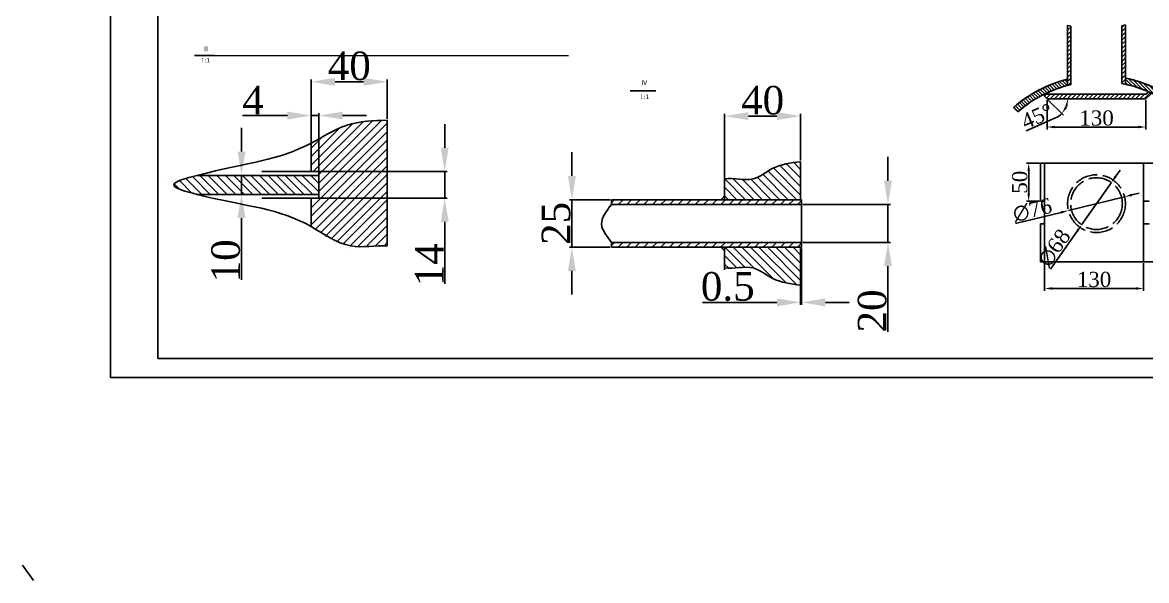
# Model space of a CAD drawing. Header units: millimetres. Extents: x -10592 to -5262, y 1369 to 4657.
# Drawn here: x -10592 to -10001, y 1369 to 1663 of the extents above; entities that cross this region are included whole.
import ezdxf

# ---------------------------------------------------------------- set-up
doc = ezdxf.new("R2010")
doc.units = ezdxf.units.MM
doc.linetypes.add('ACAD_ISO02W100', pattern=[15, 12, -3])
for name, color, linetype, lineweight in [('标注', 7, 'Continuous', 18), ('粗实线', 4, 'Continuous', 30), ('细实线', 7, 'Continuous', 15)]:
    doc.layers.add(name, color=color, linetype=linetype, lineweight=lineweight)
doc.styles.add('Annotative', font='times.ttf')
doc.dimstyles.new('副本 (2) (3) ISO-25', dxfattribs={"dimtxt": 8, "dimasz": 4, "dimexe": 1.25, "dimexo": 0.625, "dimtad": 1, "dimlfac": 2.5, "dimtxsty": 'Annotative', "dimcen": 2.5, "dimclrd": 256, "dimadec": 0, "dimazin": 0, "dimtfac": 1, "dimtmove": 0, "dimatfit": 3, "dimfxl": 0, "dimarcsym": 0})
doc.dimstyles.new('副本 (3) ISO-25', dxfattribs={"dimtxt": 15, "dimasz": 12.5, "dimexe": 1.25, "dimexo": 0.625, "dimtad": 1, "dimtxsty": 'Annotative', "dimcen": 2.5, "dimclrd": 256, "dimadec": 0, "dimazin": 0, "dimtfac": 1, "dimtmove": 0, "dimatfit": 3, "dimfxl": 0, "dimarcsym": 0})

# ---------------------------------------------------------------- blocks, each defined once
blk = doc.blocks.new('*D17')
at = {"layer": 'Defpoints', "color": 0, "lineweight": 15, "transparency": 16777216}
for p in [(-10400.47808078499, 1631.525655751811), (-10400.47808078499, 1611.307541034302), (-10440.47808078499, 1599.257251701885)]:
    blk.add_point(p, dxfattribs=at)
at = {"layer": '标注', "color": 0, "lineweight": -2, "transparency": 16777216}
for p, q in [((-10440.47808078499, 1599.882251701885), (-10440.47808078499, 1632.775655751811)), ((-10400.47808078499, 1611.932541034302), (-10400.47808078499, 1632.775655751811))]:
    blk.add_line(p, q, dxfattribs=at)
at = {"layer": '标注', "lineweight": -2, "transparency": 16777216}
blk.add_line((-10427.97808078499, 1631.525655751811), (-10412.97808078499, 1631.525655751811), dxfattribs=at)
at = {"layer": '标注', "lineweight": 15, "transparency": 16777216}
for points in [[(-10427.97808078499, 1633.608989085144), (-10427.97808078499, 1629.442322418477), (-10440.47808078499, 1631.525655751811)], [(-10412.97808078499, 1633.608989085144), (-10412.97808078499, 1629.442322418477), (-10400.47808078499, 1631.525655751811)]]:
    blk.add_solid(points, dxfattribs=at)
at = {"layer": '标注', "color": 0, "lineweight": 18, "transparency": 16777216, "insert": (-10420.47808078499, 1639.780432247845), "char_height": 15, "attachment_point": 5, "style": 'Annotative'}
blk.add_mtext('40', dxfattribs=at)
blk = doc.blocks.new('*D18')
at = {"layer": 'Defpoints', "color": 0, "lineweight": 15, "transparency": 16777216}
for p in [(-10466.47808078499, 1584.257251701885), (-10466.47808078499, 1570.257251701885), (-10370.28801052849, 1570.257251701885)]:
    blk.add_point(p, dxfattribs=at)
at = {"layer": '标注', "lineweight": -2, "transparency": 16777216}
for p, q in [((-10370.28801052849, 1596.757251701885), (-10370.28801052849, 1609.257251701885)), ((-10370.28801052849, 1584.257251701885), (-10370.28801052849, 1570.257251701885)), ((-10370.28801052849, 1557.757251701885), (-10370.28801052849, 1525.222103900875))]:
    blk.add_line(p, q, dxfattribs=at)
at = {"layer": '标注', "color": 0, "lineweight": -2, "transparency": 16777216}
for p, q in [((-10465.85308078499, 1584.257251701885), (-10369.03801052849, 1584.257251701885)), ((-10465.85308078499, 1570.257251701885), (-10369.03801052849, 1570.257251701885))]:
    blk.add_line(p, q, dxfattribs=at)
at = {"layer": '标注', "lineweight": 15, "transparency": 16777216}
for points in [[(-10372.37134386182, 1596.757251701885), (-10368.20467719515, 1596.757251701885), (-10370.28801052849, 1584.257251701885)], [(-10372.37134386182, 1557.757251701885), (-10368.20467719515, 1557.757251701885), (-10370.28801052849, 1570.257251701885)]]:
    blk.add_solid(points, dxfattribs=at)
at = {"layer": '标注', "color": 0, "lineweight": 18, "transparency": 16777216, "insert": (-10378.41301052849, 1535.239677801379), "char_height": 15, "attachment_point": 5, "rotation": 90, "style": 'Annotative'}
blk.add_mtext('14', dxfattribs=at)
blk = doc.blocks.new('*D19')
at = {"layer": 'Defpoints', "color": 0, "lineweight": 15, "transparency": 16777216}
for p in [(-10468.5122548258, 1582.257251701885), (-10477.16434076432, 1572.257251701885), (-10468.5122548258, 1572.257251701885)]:
    blk.add_point(p, dxfattribs=at)
at = {"layer": '标注', "lineweight": -2, "transparency": 16777216}
for p, q in [((-10477.16434076432, 1594.757251701885), (-10477.16434076432, 1607.257251701885)), ((-10477.16434076432, 1582.257251701885), (-10477.16434076432, 1572.257251701885)), ((-10477.16434076432, 1559.757251701885), (-10477.16434076432, 1527.243733316881))]:
    blk.add_line(p, q, dxfattribs=at)
at = {"layer": '标注', "color": 0, "lineweight": -2, "transparency": 16777216}
for p, q in [((-10469.1372548258, 1582.257251701885), (-10478.41434076432, 1582.257251701885)), ((-10469.1372548258, 1572.257251701885), (-10478.41434076432, 1572.257251701885))]:
    blk.add_line(p, q, dxfattribs=at)
at = {"layer": '标注', "lineweight": 15, "transparency": 16777216}
for points in [[(-10479.24767409765, 1594.757251701885), (-10475.08100743098, 1594.757251701885), (-10477.16434076432, 1582.257251701885)], [(-10479.24767409765, 1559.757251701885), (-10475.08100743098, 1559.757251701885), (-10477.16434076432, 1572.257251701885)]]:
    blk.add_solid(points, dxfattribs=at)
at = {"layer": '标注', "color": 0, "lineweight": 18, "transparency": 16777216, "insert": (-10485.41911726035, 1537.250492509382), "char_height": 15, "attachment_point": 5, "rotation": 90, "style": 'Annotative'}
blk.add_mtext('10', dxfattribs=at)
blk = doc.blocks.new('*D20')
at = {"layer": 'Defpoints', "color": 0, "lineweight": 15, "transparency": 16777216}
for p in [(-10440.47808078499, 1613.735740835793), (-10440.47808078499, 1584.257251701885), (-10436.47808078499, 1584.257251701885)]:
    blk.add_point(p, dxfattribs=at)
at = {"layer": '标注', "color": 0, "lineweight": -2, "transparency": 16777216}
for p, q in [((-10440.47808078499, 1584.882251701885), (-10440.47808078499, 1614.985740835793)), ((-10436.47808078499, 1584.882251701885), (-10436.47808078499, 1614.985740835793))]:
    blk.add_line(p, q, dxfattribs=at)
at = {"layer": '标注', "lineweight": -2, "transparency": 16777216}
for p, q in [((-10452.97808078499, 1613.735740835793), (-10476.68842685565, 1613.735740835793)), ((-10436.47808078499, 1613.735740835793), (-10440.47808078499, 1613.735740835793)), ((-10423.97808078499, 1613.735740835793), (-10411.47808078499, 1613.735740835793))]:
    blk.add_line(p, q, dxfattribs=at)
at = {"layer": '标注', "lineweight": 15, "transparency": 16777216}
for points in [[(-10452.97808078499, 1615.819074169126), (-10452.97808078499, 1611.65240750246), (-10440.47808078499, 1613.735740835793)], [(-10423.97808078499, 1615.819074169126), (-10423.97808078499, 1611.65240750246), (-10436.47808078499, 1613.735740835793)]]:
    blk.add_solid(points, dxfattribs=at)
at = {"layer": '标注', "color": 0, "lineweight": 18, "transparency": 16777216, "insert": (-10471.08325382032, 1621.860740835793), "char_height": 15, "attachment_point": 5, "style": 'Annotative'}
blk.add_mtext('4', dxfattribs=at)
blk = doc.blocks.new('*D21')
at = {"layer": 'Defpoints', "color": 0, "lineweight": 15, "transparency": 16777216}
for p in [(-10053.43553284626, 1622.513997027532), (-10001.43553284626, 1622.513997027531), (-10001.43553284626, 1607.710280144614)]:
    blk.add_point(p, dxfattribs=at)
at = {"layer": '标注', "color": 0, "lineweight": -2, "transparency": 16777216}
for p, q in [((-10053.43553284626, 1621.888997027532), (-10053.43553284626, 1606.460280144614)), ((-10001.43553284626, 1621.888997027531), (-10001.43553284626, 1606.460280144614))]:
    blk.add_line(p, q, dxfattribs=at)
at = {"layer": '标注', "lineweight": -2, "transparency": 16777216}
blk.add_line((-10049.43553284626, 1607.710280144614), (-10005.43553284626, 1607.710280144614), dxfattribs=at)
at = {"layer": '标注', "lineweight": 15, "transparency": 16777216}
for points in [[(-10049.43553284626, 1608.376946811281), (-10049.43553284626, 1607.043613477947), (-10053.43553284626, 1607.710280144614)], [(-10005.43553284626, 1608.376946811281), (-10005.43553284626, 1607.043613477947), (-10001.43553284626, 1607.710280144614)]]:
    blk.add_solid(points, dxfattribs=at)
at = {"layer": '标注', "color": 0, "lineweight": 18, "transparency": 16777216, "insert": (-10027.43553284626, 1612.404494275832), "char_height": 8, "attachment_point": 5, "style": 'Annotative'}
blk.add_mtext('130', dxfattribs=at)
blk = doc.blocks.new('*D22')
at = {"layer": 'Defpoints', "color": 0, "lineweight": 15, "transparency": 16777216}
for p in [(-10054.75673474957, 1536.659290867659), (-10002.75673474957, 1536.659290867659), (-10002.75673474957, 1522.72752196132)]:
    blk.add_point(p, dxfattribs=at)
at = {"layer": '标注', "color": 0, "lineweight": -2, "transparency": 16777216}
for p, q in [((-10054.75673474957, 1536.034290867659), (-10054.75673474957, 1521.47752196132)), ((-10002.75673474957, 1536.034290867659), (-10002.75673474957, 1521.47752196132))]:
    blk.add_line(p, q, dxfattribs=at)
at = {"layer": '标注', "lineweight": -2, "transparency": 16777216}
blk.add_line((-10050.75673474957, 1522.72752196132), (-10006.75673474957, 1522.72752196132), dxfattribs=at)
at = {"layer": '标注', "lineweight": 15, "transparency": 16777216}
for points in [[(-10050.75673474957, 1523.394188627987), (-10050.75673474957, 1522.060855294653), (-10054.75673474957, 1522.72752196132)], [(-10006.75673474957, 1523.394188627987), (-10006.75673474957, 1522.060855294653), (-10002.75673474957, 1522.72752196132)]]:
    blk.add_solid(points, dxfattribs=at)
at = {"layer": '标注', "color": 0, "lineweight": 18, "transparency": 16777216, "insert": (-10028.75673474957, 1527.421736092538), "char_height": 8, "attachment_point": 5, "style": 'Annotative'}
blk.add_mtext('130', dxfattribs=at)
blk = doc.blocks.new('*D23')
at = {"layer": 'Defpoints', "color": 0, "lineweight": 15, "transparency": 16777216}
for p in [(-10002.75673474957, 1588.659290867659), (-10002.75673474957, 1536.659290867659), (-9983.722211049128, 1536.659290867659)]:
    blk.add_point(p, dxfattribs=at)
at = {"layer": '标注', "color": 0, "lineweight": -2, "transparency": 16777216}
for p, q in [((-10002.13173474957, 1588.659290867659), (-9982.472211049128, 1588.659290867659)), ((-10002.13173474957, 1536.659290867659), (-9982.472211049128, 1536.659290867659))]:
    blk.add_line(p, q, dxfattribs=at)
at = {"layer": '标注', "lineweight": -2, "transparency": 16777216}
blk.add_line((-9983.722211049128, 1584.659290867659), (-9983.722211049128, 1540.659290867659), dxfattribs=at)
at = {"layer": '标注', "lineweight": 15, "transparency": 16777216}
for points in [[(-9984.388877715794, 1584.659290867659), (-9983.055544382461, 1584.659290867659), (-9983.722211049128, 1588.659290867659)], [(-9984.388877715794, 1540.659290867659), (-9983.055544382461, 1540.659290867659), (-9983.722211049128, 1536.659290867659)]]:
    blk.add_solid(points, dxfattribs=at)
at = {"layer": '标注', "color": 0, "lineweight": 18, "transparency": 16777216, "insert": (-9988.416425180347, 1562.659290867658), "char_height": 8, "attachment_point": 5, "rotation": 90, "style": 'Annotative'}
blk.add_mtext('130', dxfattribs=at)
blk = doc.blocks.new('*D24')
at = {"layer": 'Defpoints', "color": 0, "lineweight": 15, "transparency": 16777216}
for p in [(-10056.90209483104, 1588.659290867659), (-10063.11512280527, 1568.659290867659), (-10056.90209483104, 1568.659290867659)]:
    blk.add_point(p, dxfattribs=at)
at = {"layer": '标注', "color": 0, "lineweight": -2, "transparency": 16777216}
for p, q in [((-10057.52709483104, 1588.659290867659), (-10064.36512280527, 1588.659290867659)), ((-10057.52709483104, 1568.659290867659), (-10064.36512280527, 1568.659290867659))]:
    blk.add_line(p, q, dxfattribs=at)
at = {"layer": '标注', "lineweight": -2, "transparency": 16777216}
blk.add_line((-10063.11512280527, 1584.659290867659), (-10063.11512280527, 1572.659290867659), dxfattribs=at)
at = {"layer": '标注', "lineweight": 15, "transparency": 16777216}
for points in [[(-10063.78178947194, 1584.659290867659), (-10062.44845613861, 1584.659290867659), (-10063.11512280527, 1588.659290867659)], [(-10063.78178947194, 1572.659290867659), (-10062.44845613861, 1572.659290867659), (-10063.11512280527, 1568.659290867659)]]:
    blk.add_solid(points, dxfattribs=at)
at = {"layer": '标注', "color": 0, "lineweight": 18, "transparency": 16777216, "insert": (-10067.80933693649, 1578.659290867658), "char_height": 8, "attachment_point": 5, "rotation": 90, "style": 'Annotative'}
blk.add_mtext('50', dxfattribs=at)
blk = doc.blocks.new('*D25')
at = {"layer": 'Defpoints', "color": 0, "lineweight": 15, "transparency": 16777216}
for p in [(-10055.58089292774, 1624.659357109006), (-10053.43553284626, 1622.513997027531), (-10053.43553284626, 1622.513997027531), (-10001.43553284626, 1622.513997027532), (-10042.88049049649, 1619.685781953836)]:
    blk.add_point(p, dxfattribs=at)
at = {"layer": '标注', "color": 0, "lineweight": -2, "transparency": 16777216}
blk.add_line((-10052.99359110802, 1622.072055289291), (-10044.82482209371, 1613.903286274979), dxfattribs=at)
at = {"layer": '标注', "lineweight": -2, "transparency": 16777216}
blk.add_line((-10049.00703178868, 1612.524197335273), (-10064.53967559533, 1605.638540801221), dxfattribs=at)
for start, end in [(293.9078194100788, 315.0000000000178), (336.092180589957, 338.9078194100616)]:
    blk.add_arc((-10053.43553284626, 1622.513997027531), 10.9273839279353, start, end, dxfattribs=at)
at = {"layer": '标注', "lineweight": 15, "transparency": 16777216}
for points in [[(-10043.89565994233, 1618.703582666504), (-10042.5848492834, 1618.459547434992), (-10042.50814891833, 1622.513997027532)], [(-10042.89601211759, 1617.708333900587), (-10043.99545419042, 1618.462658039316), (-10045.70870557019, 1614.787169751462)]]:
    blk.add_solid(points, dxfattribs=at)
at = {"layer": '标注', "color": 0, "lineweight": 18, "transparency": 16777216, "insert": (-10058.67576074402, 1613.372813314435), "char_height": 8, "attachment_point": 5, "rotation": 23.907819410072765, "style": 'Annotative'}
blk.add_mtext('45°', dxfattribs=at)
blk = doc.blocks.new('*D26')
at = {"layer": 'Defpoints', "color": 0, "lineweight": 15, "transparency": 16777216}
for p in [(-10019.65920978549, 1578.507196596888), (-10035.27014607374, 1556.233026170046)]:
    blk.add_point(p, dxfattribs=at)
at = {"layer": '标注', "lineweight": -2, "transparency": 16777216}
for p, q in [((-10017.36348386075, 1581.782809894953), (-10015.067757936, 1585.058423193019)), ((-10019.65920978549, 1578.507196596888), (-10035.27014607374, 1556.233026170046)), ((-10051.62233121478, 1532.901218778261), (-10037.56587199848, 1552.957412871981))]:
    blk.add_line(p, q, dxfattribs=at)
at = {"layer": '标注', "lineweight": 15, "transparency": 16777216}
for points in [[(-10017.90941941043, 1582.16543088241), (-10016.81754831107, 1581.400188907496), (-10019.65920978549, 1578.507196596888)], [(-10038.11180754816, 1553.340033859438), (-10037.01993644881, 1552.574791884524), (-10035.27014607374, 1556.233026170046)]]:
    blk.add_solid(points, dxfattribs=at)
at = {"layer": '标注', "color": 0, "lineweight": 18, "transparency": 16777216, "insert": (-10049.67109165029, 1544.045252698695), "char_height": 8, "attachment_point": 5, "rotation": 54.97516253646361, "style": 'Annotative'}
blk.add_mtext('∅68', dxfattribs=at)
blk = doc.blocks.new('*D27')
at = {"layer": 'Defpoints', "color": 0, "lineweight": 15, "transparency": 16777216}
for p in [(-10012.70814142202, 1571.014920061604), (-10042.2212144372, 1563.725302705333)]:
    blk.add_point(p, dxfattribs=at)
at = {"layer": '标注', "lineweight": -2, "transparency": 16777216}
for p, q in [((-10008.82484234108, 1571.974080240061), (-10004.94154326013, 1572.933240418517)), ((-10012.70814142202, 1571.014920061604), (-10042.2212144372, 1563.725302705333)), ((-10070.09987910361, 1556.839378026551), (-10046.10451351814, 1562.766142526876))]:
    blk.add_line(p, q, dxfattribs=at)
at = {"layer": '标注', "lineweight": 15, "transparency": 16777216}
for points in [[(-10008.98470237082, 1572.621296753552), (-10008.66498231133, 1571.326863726571), (-10012.70814142202, 1571.014920061604)], [(-10046.26437354789, 1563.413359040367), (-10045.9446534884, 1562.118926013386), (-10042.2212144372, 1563.725302705333)]]:
    blk.add_solid(points, dxfattribs=at)
at = {"layer": '标注', "color": 0, "lineweight": 18, "transparency": 16777216, "insert": (-10061.19436695672, 1563.98123173242), "char_height": 8, "attachment_point": 5, "rotation": 13.874148961767172, "style": 'Annotative'}
blk.add_mtext('∅76', dxfattribs=at)
blk = doc.blocks.new('*D28')
at = {"layer": 'Defpoints', "color": 0, "lineweight": 15, "transparency": 16777216}
for p in [(-10183.06538223236, 1613.453711520708), (-10183.06538223236, 1589.45808607452), (-10223.06538223236, 1580.413677184653)]:
    blk.add_point(p, dxfattribs=at)
at = {"layer": '标注', "color": 0, "lineweight": -2, "transparency": 16777216}
for p, q in [((-10223.06538223236, 1581.038677184653), (-10223.06538223236, 1614.703711520708)), ((-10183.06538223236, 1590.08308607452), (-10183.06538223236, 1614.703711520708))]:
    blk.add_line(p, q, dxfattribs=at)
at = {"layer": '标注', "lineweight": -2, "transparency": 16777216}
blk.add_line((-10210.56538223236, 1613.453711520708), (-10195.56538223236, 1613.453711520708), dxfattribs=at)
at = {"layer": '标注', "lineweight": 15, "transparency": 16777216}
for points in [[(-10210.56538223236, 1615.537044854041), (-10210.56538223236, 1611.370378187375), (-10223.06538223236, 1613.453711520708)], [(-10195.56538223236, 1615.537044854041), (-10195.56538223236, 1611.370378187375), (-10183.06538223236, 1613.453711520708)]]:
    blk.add_solid(points, dxfattribs=at)
at = {"layer": '标注', "color": 0, "lineweight": 18, "transparency": 16777216, "insert": (-10203.06538223236, 1621.708488016742), "char_height": 15, "attachment_point": 5, "style": 'Annotative'}
blk.add_mtext('40', dxfattribs=at)
blk = doc.blocks.new('*D29')
at = {"layer": 'Defpoints', "color": 0, "lineweight": 15, "transparency": 16777216}
for p in [(-10282.56538223236, 1569.45808607452), (-10303.39986285983, 1544.45808607452), (-10282.56538223236, 1544.45808607452)]:
    blk.add_point(p, dxfattribs=at)
at = {"layer": '标注', "lineweight": -2, "transparency": 16777216}
for p, q in [((-10303.39986285983, 1581.95808607452), (-10303.39986285983, 1594.45808607452)), ((-10303.39986285983, 1569.45808607452), (-10303.39986285983, 1544.45808607452)), ((-10303.39986285983, 1531.95808607452), (-10303.39986285983, 1519.45808607452))]:
    blk.add_line(p, q, dxfattribs=at)
at = {"layer": '标注', "color": 0, "lineweight": -2, "transparency": 16777216}
for p, q in [((-10283.19038223236, 1569.45808607452), (-10304.64986285983, 1569.45808607452)), ((-10283.19038223236, 1544.45808607452), (-10304.64986285983, 1544.45808607452))]:
    blk.add_line(p, q, dxfattribs=at)
at = {"layer": '标注', "lineweight": 15, "transparency": 16777216}
for points in [[(-10305.48319619316, 1581.95808607452), (-10301.3165295265, 1581.95808607452), (-10303.39986285983, 1569.45808607452)], [(-10305.48319619316, 1531.95808607452), (-10301.3165295265, 1531.95808607452), (-10303.39986285983, 1544.45808607452)]]:
    blk.add_solid(points, dxfattribs=at)
at = {"layer": '标注', "color": 0, "lineweight": 18, "transparency": 16777216, "insert": (-10311.65463935586, 1556.958086074518), "char_height": 15, "attachment_point": 5, "rotation": 90, "style": 'Annotative'}
blk.add_mtext('25', dxfattribs=at)
blk = doc.blocks.new('*D30')
at = {"layer": 'Defpoints', "color": 0, "lineweight": 15, "transparency": 16777216}
for p in [(-10182.56538223236, 1566.95808607452), (-10182.56538223236, 1546.95808607452), (-10137.14270936388, 1546.95808607452)]:
    blk.add_point(p, dxfattribs=at)
at = {"layer": '标注', "lineweight": -2, "transparency": 16777216}
for p, q in [((-10137.14270936388, 1579.45808607452), (-10137.14270936388, 1591.95808607452)), ((-10137.14270936388, 1566.95808607452), (-10137.14270936388, 1546.95808607452)), ((-10137.14270936388, 1534.45808607452), (-10137.14270936388, 1499.824884920951))]:
    blk.add_line(p, q, dxfattribs=at)
at = {"layer": '标注', "color": 0, "lineweight": -2, "transparency": 16777216}
for p, q in [((-10181.94038223236, 1566.95808607452), (-10135.89270936388, 1566.95808607452)), ((-10181.94038223236, 1546.95808607452), (-10135.89270936388, 1546.95808607452))]:
    blk.add_line(p, q, dxfattribs=at)
at = {"layer": '标注', "lineweight": 15, "transparency": 16777216}
for points in [[(-10139.22604269721, 1579.45808607452), (-10135.05937603054, 1579.45808607452), (-10137.14270936388, 1566.95808607452)], [(-10139.22604269721, 1534.45808607452), (-10135.05937603054, 1534.45808607452), (-10137.14270936388, 1546.95808607452)]]:
    blk.add_solid(points, dxfattribs=at)
at = {"layer": '标注', "color": 0, "lineweight": 18, "transparency": 16777216, "insert": (-10145.39748585991, 1510.891485497734), "char_height": 15, "attachment_point": 5, "rotation": 90, "style": 'Annotative'}
blk.add_mtext('20', dxfattribs=at)
blk = doc.blocks.new('*D31')
at = {"layer": 'Defpoints', "color": 0, "lineweight": 15, "transparency": 16777216}
for p in [(-10183.06538223236, 1544.45808607452), (-10182.56538223236, 1544.45808607452), (-10183.06538223236, 1515.391157357445)]:
    blk.add_point(p, dxfattribs=at)
at = {"layer": '标注', "color": 0, "lineweight": -2, "transparency": 16777216}
for p, q in [((-10183.06538223236, 1543.83308607452), (-10183.06538223236, 1514.141157357445)), ((-10182.56538223236, 1543.83308607452), (-10182.56538223236, 1514.141157357445))]:
    blk.add_line(p, q, dxfattribs=at)
at = {"layer": '标注', "lineweight": -2, "transparency": 16777216}
for p, q in [((-10195.56538223236, 1515.391157357445), (-10234.74076074714, 1515.391157357445)), ((-10182.56538223236, 1515.391157357445), (-10183.06538223236, 1515.391157357445)), ((-10170.06538223236, 1515.391157357445), (-10157.56538223236, 1515.391157357445))]:
    blk.add_line(p, q, dxfattribs=at)
at = {"layer": '标注', "lineweight": 15, "transparency": 16777216}
for points in [[(-10195.56538223236, 1517.474490690778), (-10195.56538223236, 1513.307824024112), (-10183.06538223236, 1515.391157357445)], [(-10170.06538223236, 1517.474490690778), (-10170.06538223236, 1513.307824024112), (-10182.56538223236, 1515.391157357445)]]:
    blk.add_solid(points, dxfattribs=at)
at = {"layer": '标注', "color": 0, "lineweight": 18, "transparency": 16777216, "insert": (-10221.40307148975, 1523.667563269486), "char_height": 15, "attachment_point": 5, "style": 'Annotative'}
blk.add_mtext('0.5', dxfattribs=at)

msp = doc.modelspace()

# ---------------------------------------------------------------- hatches: boundary and pattern name
at = {"layer": '粗实线', "lineweight": 15}
h = msp.add_hatch(dxfattribs=at)
h.set_pattern_fill('ANSI31', color=0, scale=0.5)
h.set_pattern_definition([(45, (0, 0), (-1.122532015133644, 1.122532015133644), [])])
h.paths.add_polyline_path([(-10042.63553284626, 1629.580304586839, -0.006576501514575201), (-10040.97610453733, 1629.9923360884), (-10040.97610453733, 1660.737036494843), (-10042.63553284626, 1661.171846069601)])
h.paths.add_polyline_path([(-10012.23481053676, 1661.56549344287), (-10014.1129570465, 1661.006696668992), (-10014.11295704662, 1630.584285677377, -0.007372313440899113), (-10012.23481053676, 1630.20180129235)])
h.paths.add_polyline_path([(-10053.43553284626, 1624.913997027532), (-10053.97093951118, 1625.449403692453, 0.006897848973479712), (-10055.58089292774, 1624.659357109005), (-10053.43553284626, 1622.513997027532), (-10001.43553284626, 1622.513997027532), (-9998.44105398581, 1625.508475887983, 0.006972094070294525), (-10000.09145548705, 1626.258074386749), (-10001.43553284626, 1624.913997027532)])
at = {"layer": '粗实线', "lineweight": 30}
h = msp.add_hatch(color=0, dxfattribs=at)
h.dxf.hatch_style = 1
h.paths.add_polyline_path([(-10223.06538223236, 1571.45808607452), (-10225.06538223236, 1569.45808607452), (-10223.06538223236, 1569.45808607452)])
h.paths.add_polyline_path([(-10223.06538223236, 1544.45808607452), (-10225.06538223236, 1544.45808607452), (-10223.06538223236, 1542.45808607452)])
h.paths.add_polyline_path([(-10182.56538223236, 1544.45808607452), (-10183.06538223236, 1544.45808607452), (-10183.06538223236, 1543.958086074518)])
h.paths.add_polyline_path([(-10183.06538223236, 1569.958086074519), (-10183.06538223236, 1569.45808607452), (-10182.56538223236, 1569.45808607452)])
at = {"layer": '细实线', "lineweight": 15}
h = msp.add_hatch(dxfattribs=at)
h.set_pattern_fill('ANSI31', color=0, scale=0.4, angle=90)
h.set_pattern_definition([(135, (-8006.544175644212, 1426.927132679074), (-0.8980256121069154, -0.8980256121069152), [])])
h.paths.add_polyline_path([(-10042.63553284626, 1629.580304586839), (-10042.63553284626, 1632.883238562829, 0.06033031894132704), (-10057.95512695374, 1627.033591135012, 0.05842909700263957), (-10071.04785254458, 1618.037984079392), (-10068.83931748735, 1615.718188412011, -0.1155393784835339)])
h.paths.add_polyline_path([(-10012.23481053676, 1633.473997027532), (-10012.23481053676, 1630.20180129235, -0.0562169024843415), (-9998.441053985916, 1625.508475887878, -0.05153507714898282), (-9987.001394290175, 1618.600455806595), (-9984.382419713635, 1620.626280359842, 0.1138954309700604)])
h = msp.add_hatch(dxfattribs=at)
h.set_pattern_fill('ANSI31', color=256)
h.set_pattern_definition([(45, (-4556.764062136632, 1441.145863381569), (-2.245064030267288, 2.245064030267288), [])])
edge = h.paths.add_edge_path()
edge.add_spline(control_points=[(-10400.47808078499, 1611.307541034302), (-10407.68469459628, 1611.08611163274), (-10421.99940206807, 1610.646279945901), (-10434.54919550066, 1602.387471161541), (-10440.47808078499, 1599.257251701885)], knot_values=[0, 0, 0, 0, 21.33722163681171, 42.38274645895892, 42.38274645895892, 42.38274645895892, 42.3827464589593], degree=3, periodic=0)
edge.add_line((-10440.47808078499, 1599.257251701885), (-10440.47808078499, 1584.257251701885))
edge.add_line((-10440.47808078499, 1584.257251701885), (-10436.47808078499, 1584.257251701885))
edge.add_line((-10436.47808078499, 1584.257251701885), (-10436.47808078499, 1582.257251701885))
edge.add_line((-10436.47808078499, 1582.257251701885), (-10436.47808078499, 1577.257251701885))
edge.add_line((-10436.47808078499, 1577.257251701885), (-10400.47808078499, 1577.257251701885))
edge.add_line((-10400.47808078499, 1577.257251701885), (-10400.47808078499, 1611.307541034302))
edge = h.paths.add_edge_path()
edge.add_line((-10400.47808078499, 1577.257251701885), (-10436.47808078499, 1577.257251701885))
edge.add_line((-10436.47808078499, 1577.257251701885), (-10436.47808078499, 1572.257251701885))
edge.add_line((-10436.47808078499, 1572.257251701885), (-10436.47808078499, 1570.257251701885))
edge.add_line((-10436.47808078499, 1570.257251701885), (-10440.47808078499, 1570.257251701885))
edge.add_line((-10440.47808078499, 1570.257251701885), (-10440.47808078499, 1555.257251701884))
edge.add_spline(control_points=[(-10440.47808078499, 1555.257251701884), (-10434.02217427515, 1551.557656369413), (-10421.58057923783, 1542.288503462933), (-10406.68859354753, 1545.44662528646), (-10400.47808078499, 1545.143281113491)], knot_values=[193.7061293486439, 193.7061293486447, 193.7061293486447, 193.7061293486447, 216.7963260251259, 236.0390434116494, 236.0390434116497, 236.0390434116497, 236.0390434116497], degree=3, periodic=0)
edge.add_line((-10400.47808078499, 1545.143281113491), (-10400.47808078499, 1577.257251701885))
h = msp.add_hatch(dxfattribs=at)
h.set_pattern_fill('ANSI31', color=0, angle=90)
h.set_pattern_definition([(135, (-4683.258782319603, 1410.846697754204), (-2.245064030267288, -2.245064030267288), [])])
edge = h.paths.add_edge_path()
edge.add_spline(control_points=[(-10183.06538223236, 1589.45808607452), (-10188.23544999317, 1588.802411368649), (-10197.24593012013, 1587.659690580386), (-10208.65152336475, 1577.795058289079), (-10218.13220276201, 1581.096654817932), (-10223.06538223236, 1580.413677184653)], knot_values=[0, 0, 0, 0, 15.40142511139613, 26.84185997428063, 41.78255819117908, 41.78255819117908, 41.78255819117908, 41.78255819117908], degree=3, periodic=0)
edge.add_line((-10223.06538223236, 1580.413677184653), (-10223.06538223236, 1569.45808607452))
edge.add_line((-10223.06538223236, 1569.45808607452), (-10183.06538223236, 1569.45808607452))
edge.add_line((-10183.06538223236, 1569.45808607452), (-10183.06538223236, 1589.45808607452))
edge = h.paths.add_edge_path()
edge.add_spline(control_points=[(-10223.06538223236, 1533.502494964386), (-10218.13220276201, 1532.819517331107), (-10208.65152336475, 1536.12111385996), (-10197.24593012013, 1526.256481568653), (-10188.23544999317, 1525.11376078039), (-10183.06538223236, 1524.45808607452)], knot_values=[0, 0, 0, 0, 14.94069821689845, 26.38113307978296, 41.78255819117908, 41.78255819117908, 41.78255819117908, 41.78255819117908], degree=3, periodic=0)
edge.add_line((-10183.06538223236, 1524.45808607452), (-10183.06538223236, 1544.45808607452))
edge.add_line((-10183.06538223236, 1544.45808607452), (-10223.06538223236, 1544.45808607452))
edge.add_line((-10223.06538223236, 1544.45808607452), (-10223.06538223236, 1533.502494964386))
h = msp.add_hatch(dxfattribs=at)
h.set_pattern_fill('ANSI31', color=0, angle=90)
h.set_pattern_definition([(135, (-4556.764062136632, 1441.145863381569), (-2.245064030267288, -2.245064030267288), [])])
edge = h.paths.add_edge_path()
edge.add_line((-10436.47808078499, 1582.257251701885), (-10500.54642886662, 1582.257251701885))
edge.add_spline(control_points=[(-10500.54642886666, 1582.257251701875), (-10506.38869533994, 1580.779389646691), (-10519.20901621937, 1577.263899781864), (-10506.3917896217, 1573.721817597139), (-10500.5464288667, 1572.257251701906)], knot_values=[104.8103560660514, 104.8103560660794, 104.8103560660794, 104.8103560660794, 118.0444379038016, 131.278519741489, 131.278519741489, 131.278519741489, 131.2785197415527], degree=3, periodic=0)
edge.add_line((-10500.54642886662, 1572.257251701885), (-10436.47808078499, 1572.257251701885))
edge.add_line((-10436.47808078499, 1572.257251701885), (-10436.47808078499, 1582.257251701885))
h = msp.add_hatch(dxfattribs=at)
h.set_pattern_fill('ANSI31', color=0)
h.set_pattern_definition([(45, (-4683.258782319603, 1410.846697754204), (-2.245064030267288, 2.245064030267288), [])])
edge = h.paths.add_edge_path()
edge.add_line((-10182.56538223236, 1566.95808607452), (-10182.56538223236, 1569.45808607452))
edge.add_line((-10182.56538223236, 1569.45808607452), (-10183.06538223236, 1569.45808607452))
edge.add_line((-10183.06538223236, 1569.45808607452), (-10223.06538223236, 1569.45808607452))
edge.add_line((-10223.06538223236, 1569.45808607452), (-10282.56538223236, 1569.45808607452))
edge.add_spline(control_points=[(-10282.56538223236, 1569.45808607452), (-10282.58419762867, 1568.623737610564), (-10282.60301302498, 1567.789389146609), (-10282.56538223236, 1566.95808607452)], knot_values=[0, 0, 0, 0, 2.5, 2.5, 2.5, 2.5], degree=3, periodic=0)
edge.add_line((-10282.56538223236, 1566.95808607452), (-10182.56538223236, 1566.95808607452))
edge = h.paths.add_edge_path()
edge.add_spline(control_points=[(-10282.56538223236, 1546.95808607452), (-10282.60405511041, 1546.127089386382), (-10282.58471867139, 1545.292587730451), (-10282.56538223236, 1544.45808607452)], knot_values=[43.48676872119273, 43.48676872119273, 43.48676872119273, 43.48676872119273, 45.98676872119273, 45.98676872119273, 45.98676872119273, 45.98676872119273], degree=3, periodic=0)
edge.add_line((-10282.56538223236, 1544.45808607452), (-10182.56538223236, 1544.45808607452))
edge.add_line((-10182.56538223236, 1544.45808607452), (-10182.56538223236, 1546.95808607452))
edge.add_line((-10182.56538223236, 1546.95808607452), (-10282.56538223236, 1546.95808607452))

# ---------------------------------------------------------------- linework, layer by layer
for p, q in [((-10546.13053319369, 1475.897959560275), (-10536.13053319369, 1475.897959560275)), ((-10592.35658552736, 1377.069203062973), (-10586.47873300444, 1368.979033119223))]:
    msp.add_line(p, q)
at = {"layer": '标注', "linetype": 'ByBlock', "lineweight": 15}
msp.add_line((-10491.42170867221, 1645.285257677751), (-10305.0850925501, 1645.285257677751), dxfattribs=at)
at = {"layer": '标注', "linetype": 'ByBlock', "lineweight": 30}
msp.add_line((-10272.79255999782, 1626.822636757255), (-10259.23990708436, 1626.822636757255), dxfattribs=at)
at = {"layer": '粗实线', "lineweight": 30}
for p, q in [((-10012.23481053676, 1661.56549344287), (-10014.1129570465, 1661.006696668992)), ((-10012.23481053676, 1661.56549344287), (-10012.23481053676, 1630.20180129235)), ((-10042.63553284626, 1661.171846069601), (-10042.63553284626, 1629.580304586839)), ((-10042.63553284626, 1661.171846069601), (-10040.97610453733, 1660.737036494843)), ((-10040.97610453733, 1629.9923360884), (-10040.97610453733, 1660.737036494843)), ((-10014.11295704662, 1630.584285677378), (-10014.1129570465, 1661.006696668992)), ((-10012.23481053676, 1633.473997027532), (-10012.23481053676, 1630.20180129235)), ((-10001.43553284626, 1624.913997027532), (-10000.09145548715, 1626.258074386649)), ((-10053.43553284626, 1622.513997027532), (-10055.58089292774, 1624.659357109003)), ((-10053.43553284626, 1624.913997027532), (-10053.97093951118, 1625.449403692453)), ((-10001.43553284626, 1624.913997027532), (-10053.43553284626, 1624.913997027532)), ((-10053.43553284626, 1622.513997027532), (-10001.43553284626, 1622.513997027532)), ((-10027.43553284626, 1624.913997027532), (-10001.43553284626, 1624.913997027532)), ((-10001.43553284626, 1622.513997027532), (-9998.441053985916, 1625.508475887878)), ((-10071.04785254458, 1618.037984079392), (-10068.83931748735, 1615.718188412011)), ((-10400.47808078499, 1611.307541034302), (-10400.47808078499, 1545.143281113491)), ((-10440.47808078499, 1584.257251701885), (-10440.47808078499, 1599.257251701885)), ((-10183.06538223236, 1569.45808607452), (-10183.06538223236, 1589.45808607452)), ((-10054.75673474957, 1588.659290867659), (-10056.90209483104, 1588.659290867659)), ((-10056.90209483104, 1588.659290867659), (-10056.90209483104, 1568.659290867659)), ((-10054.75673474957, 1588.659290867659), (-10002.75673474957, 1588.659290867659)), ((-10054.75673474957, 1536.659290867659), (-10054.75673474957, 1588.659290867659)), ((-10002.75673474957, 1588.659290867659), (-10002.75673474957, 1536.659290867659)), ((-10002.75673474957, 1588.659290867659), (-9999.762255889222, 1588.659290867659)), ((-10500.54642886662, 1582.257251701885), (-10436.47808078499, 1582.257251701885)), ((-10436.47808078499, 1584.257251701885), (-10466.47808078499, 1584.257251701885)), ((-10436.47808078499, 1584.257251701885), (-10440.47808078499, 1584.257251701885)), ((-10436.47808078499, 1582.257251701885), (-10436.47808078499, 1584.257251701885)), ((-10436.47808078499, 1582.257251701885), (-10436.47808078499, 1572.257251701885)), ((-10223.06538223236, 1569.45808607452), (-10223.06538223236, 1581.45808607452)), ((-10436.47808078499, 1572.257251701885), (-10500.54642886662, 1572.257251701885)), ((-10436.47808078499, 1570.257251701885), (-10466.47808078499, 1570.257251701885)), ((-10440.47808078499, 1570.257251701885), (-10440.47808078499, 1555.257251701885)), ((-10436.47808078499, 1572.257251701885), (-10436.47808078499, 1570.257251701885)), ((-10182.56538223236, 1569.45808607452), (-10282.56538223236, 1569.45808607452)), ((-10182.56538223236, 1566.95808607452), (-10282.56538223236, 1566.95808607452)), ((-10225.06538223236, 1569.45808607452), (-10223.05448469635, 1571.468983610529)), ((-10223.06538223236, 1569.45808607452), (-10225.06538223236, 1569.45808607452)), ((-10183.06538223236, 1569.45808607452), (-10223.06538223236, 1569.45808607452)), ((-10182.56538223236, 1569.45808607452), (-10183.06538223236, 1569.958086074519)), ((-10182.56538223236, 1569.45808607452), (-10183.06538223236, 1569.45808607452)), ((-10182.56538223236, 1566.95808607452), (-10182.56538223236, 1569.45808607452)), ((-10182.56538223236, 1546.95808607452), (-10182.56538223236, 1566.95808607452)), ((-10056.90209483104, 1568.659290867659), (-10054.75673474957, 1568.659290867659)), ((-9999.762255889222, 1568.659290867659), (-10002.75673474957, 1568.659290867659)), ((-10056.90209483104, 1536.659290867659), (-10056.90209483104, 1556.659290867659)), ((-10056.90209483104, 1556.659290867659), (-10054.75673474957, 1556.659290867659)), ((-10002.75673474957, 1556.659290867659), (-9999.762255889222, 1556.659290867659)), ((-10182.56538223236, 1546.95808607452), (-10282.56538223236, 1546.95808607452)), ((-10182.56538223236, 1544.45808607452), (-10282.56538223236, 1544.45808607452)), ((-10223.06538223236, 1544.45808607452), (-10238.19264614872, 1544.45808607452)), ((-10223.06538223236, 1544.45808607452), (-10225.06538223236, 1544.45808607452)), ((-10225.06538223236, 1544.45808607452), (-10223.06538223236, 1542.45808607452)), ((-10183.06538223236, 1544.45808607452), (-10223.06538223236, 1544.45808607452)), ((-10223.06538223236, 1544.45808607452), (-10223.06538223236, 1532.45808607452)), ((-10182.56538223236, 1544.45808607452), (-10183.06538223236, 1544.45808607452)), ((-10183.06538223236, 1544.45808607452), (-10183.06538223236, 1524.45808607452)), ((-10182.56538223236, 1544.45808607452), (-10183.06538223236, 1543.958086074518)), ((-10182.56538223236, 1546.95808607452), (-10182.56538223236, 1544.45808607452)), ((-10054.75673474957, 1536.659290867659), (-10056.90209483104, 1536.659290867659)), ((-10002.75673474957, 1536.659290867659), (-10054.75673474957, 1536.659290867659)), ((-9999.762255889222, 1536.659290867659), (-10002.75673474957, 1536.659290867659))]:
    msp.add_line(p, q, dxfattribs=at)
at = {"layer": '粗实线', "linetype": 'ByBlock', "lineweight": 30}
msp.add_line((-10501.85816504779, 1645.285257677751), (-10491.42170867221, 1645.285257677751), dxfattribs=at)
at = {"layer": '粗实线'}
for points in [[(-10546.13053319369, 1475.897959560275), (-9705.130533193687, 1475.897959560275), (-9705.130533193687, 2069.897959560275), (-10546.13053319369, 2069.897959560275)], [(-10521.13053319369, 1485.897959560275), (-9715.130533193687, 1485.897959560275), (-9715.130533193687, 2059.897959560275), (-10521.13053319369, 2059.897959560275)]]:
    msp.add_lwpolyline(points, close=True, dxfattribs=at)
at = {"layer": '粗实线', "linetype": 'ACAD_ISO02W100', "lineweight": 30}
for radius in [15.2, 13.6]:
    msp.add_circle((-10027.46467792961, 1567.370111383468), radius, dxfattribs=at)
at = {"layer": '粗实线', "lineweight": 30}
for centre, radius, start, end in [((-10026.14347602631, 1566.707321025953), 68.2, 103.9939249976177, 131.1796319654912), ((-10026.14347602631, 1566.707321025953), 68.2, 103.9939249976177, 117.8038769250268), ((-10026.14347602631, 1566.707321025953), 68.2, 63.81029880887187, 78.23258178280862), ((-10026.14347602631, 1566.707321025953), 68.2, 52.24167179009045, 78.23258178280872), ((-10026.14347602631, 1566.707321025954), 65, 103.1907850210234, 131.0607674909417), ((-10026.14347602631, 1566.707321025954), 65, 103.1907850210234, 116.9288268929796), ((-10026.14347602631, 1566.707321025953), 65, 64.77391999963059, 79.33391727829917), ((-10026.14347602582, 1566.707321025877), 65, 52.97338980952086, 79.3339172787338)]:
    msp.add_arc(centre, radius, start, end, dxfattribs=at)
at = {"layer": '粗实线'}
msp.add_open_spline([(-10400.47808078499, 1611.307541034302), (-10407.68469459628, 1611.08611163274), (-10421.99940206807, 1610.646279945901), (-10453.03439692143, 1590.222669828789), (-10476.15078398665, 1589.070997313571), (-10519.20901621942, 1577.263899781859), (-10476.16117641772, 1565.367489486716), (-10452.36957735549, 1565.226714402435), (-10421.58057923783, 1542.288503462933), (-10406.68859354753, 1545.44662528646), (-10400.47808078499, 1545.143281113491)], degree=3, knots=[0, 0, 0, 0, 21.33722163681171, 42.3827464589593, 104.8103560660514, 118.0444379038016, 131.2785197415527, 193.7061293486439, 216.7963260251259, 236.0390434116494, 236.0390434116497, 236.0390434116497, 236.0390434116497], dxfattribs=at)
at = {"layer": '粗实线', "lineweight": 30}
for points, knots in [([(-10183.06538223236, 1589.45808607452), (-10188.23544999317, 1588.802411368649), (-10197.24593012013, 1587.659690580386), (-10208.65152336475, 1577.795058289079), (-10218.13220276201, 1581.096654817932), (-10223.06538223236, 1580.413677184653)], [0, 0, 0, 0, 15.40142511139613, 26.84185997428063, 41.78255819117908, 41.78255819117908, 41.78255819117908, 41.78255819117908]), ([(-10282.56538223236, 1566.95808607452), (-10285.25776757489, 1563.417508488357), (-10290.4536325027, 1556.584770761863), (-10284.910371878, 1550.347659042879), (-10282.56538223236, 1546.95808607452)], [0, 0, 0, 0, 11.68001842533211, 22.54053204562235, 22.54053204562235, 22.54053204562235, 22.54053204562235]), ([(-10183.06538223236, 1524.45808607452), (-10188.23544999317, 1525.11376078039), (-10197.24593012013, 1526.256481568653), (-10208.65152336475, 1536.12111385996), (-10218.13220276201, 1532.819517331107), (-10223.06538223236, 1533.502494964386)], [0, 0, 0, 0, 15.40142511139613, 26.84185997428063, 41.78255819117908, 41.78255819117908, 41.78255819117908, 41.78255819117908])]:
    msp.add_open_spline(points, degree=3, knots=knots, dxfattribs=at)
for points in [[(-10282.56538223236, 1569.45808607452), (-10282.58419762867, 1568.623737610564), (-10282.60301302498, 1567.789389146609), (-10282.56538223236, 1566.95808607452)], [(-10282.56538223236, 1546.95808607452), (-10282.60405511041, 1546.127089386382), (-10282.58471867139, 1545.292587730451), (-10282.56538223236, 1544.45808607452)]]:
    msp.add_open_spline(points, degree=3, dxfattribs=at)

# ---------------------------------------------------------------- texts
at = {"layer": '标注', "linetype": 'ByBlock', "lineweight": 15, "char_height": 2.5, "attachment_point": 1, "style": 'Annotative'}
for s, width, heights, insert in [('{\\fSimSun|b0|i0|c134|p2;Ⅱ}', 24.53150690062466, [0], (-10497.59435730751, 1650.118119623969)), ('1{\\H0.95833x;:\\fSimSun|b0|i0|c134|p2;\\H1.0435x;1}', 7.043550329988648, [0.5211759924477626], (-10498.5194626276, 1644.188176779367)), ('{\\fSimSun|b0|i0|c134|p2;Ⅳ}', 28.00342978680419, [0], (-10267.14219340646, 1632.255457445959)), ('1{\\H0.95833x;:\\fSimSun|b0|i0|c134|p2;\\H1.0435x;1}', 10.33979324359825, [0], (-10267.60689915496, 1624.912587666064))]:
    msp.add_mtext_dynamic_manual_height_columns(s, width=width, gutter_width=12.5, heights=heights, dxfattribs=dict(at, insert=insert))

# ---------------------------------------------------------------- dimensions: what is measured, and where the dimension line sits
at = {"layer": '标注', "lineweight": 18}
for base, p1, p2, dimstyle, picture, middle in [((-10400.47808078499, 1631.525655751811), (-10440.47808078499, 1599.257251701885), (-10400.47808078499, 1611.307541034302), '副本 (3) ISO-25', '*D17', (-10420.47808078499, 1639.780432247845)), ((-10440.47808078499, 1613.735740835793), (-10436.47808078499, 1584.257251701885), (-10440.47808078499, 1584.257251701885), '副本 (3) ISO-25', '*D20', (-10471.08325382032, 1621.860740835793)), ((-10183.06538223236, 1613.453711520708), (-10223.06538223236, 1580.413677184653), (-10183.06538223236, 1589.45808607452), '副本 (3) ISO-25', '*D28', (-10203.06538223236, 1621.708488016742)), ((-10001.43553284626, 1607.710280144614), (-10053.43553284626, 1622.513997027532), (-10001.43553284626, 1622.513997027531), '副本 (2) (3) ISO-25', '*D21', (-10027.43553284626, 1612.404494275832)), ((-10002.75673474957, 1522.72752196132), (-10054.75673474957, 1536.659290867659), (-10002.75673474957, 1536.659290867659), '副本 (2) (3) ISO-25', '*D22', (-10028.75673474957, 1527.421736092538))]:
    dim = msp.add_linear_dim(base=base, p1=p1, p2=p2, dimstyle=dimstyle, dxfattribs=at)
    dim.commit()
    dim.dimension.update_dxf_attribs({"geometry": picture, "text_midpoint": middle})
dim = msp.add_angular_dim_2l(base=(-10042.88049049649, 1619.685781953836), line1=((-10053.43553284626, 1622.513997027532), (-10001.43553284626, 1622.513997027532)), line2=((-10053.43553284626, 1622.513997027532), (-10055.58089292774, 1624.659357109006)), dimstyle='副本 (2) (3) ISO-25', dxfattribs=at)
dim.commit()
dim.dimension.update_dxf_attribs({"geometry": '*D25', "text_midpoint": (-10058.67576074402, 1613.372813314436)})
for base, p1, p2, dimstyle, picture, middle in [((-10370.28801052849, 1570.257251701885), (-10466.47808078499, 1584.257251701885), (-10466.47808078499, 1570.257251701885), '副本 (3) ISO-25', '*D18', (-10378.41301052849, 1535.239677801379)), ((-10477.16434076432, 1572.257251701885), (-10468.5122548258, 1582.257251701885), (-10468.5122548258, 1572.257251701885), '副本 (3) ISO-25', '*D19', (-10485.41911726035, 1537.250492509382)), ((-10303.39986285983, 1544.45808607452), (-10282.56538223236, 1569.45808607452), (-10282.56538223236, 1544.45808607452), '副本 (3) ISO-25', '*D29', (-10311.65463935586, 1556.958086074518)), ((-10137.14270936388, 1546.95808607452), (-10182.56538223236, 1566.95808607452), (-10182.56538223236, 1546.95808607452), '副本 (3) ISO-25', '*D30', (-10145.39748585991, 1510.891485497734)), ((-10063.11512280527, 1568.659290867659), (-10056.90209483104, 1588.659290867659), (-10056.90209483104, 1568.659290867659), '副本 (2) (3) ISO-25', '*D24', (-10067.80933693649, 1578.659290867658)), ((-9983.722211049128, 1536.659290867659), (-10002.75673474957, 1588.659290867659), (-10002.75673474957, 1536.659290867659), '副本 (2) (3) ISO-25', '*D23', (-9988.416425180347, 1562.659290867658))]:
    dim = msp.add_linear_dim(base=base, p1=p1, p2=p2, angle=90, dimstyle=dimstyle, dxfattribs=at)
    dim.commit()
    dim.dimension.update_dxf_attribs({"geometry": picture, "text_midpoint": middle})
for p1, p2, picture, middle in [((-10019.65920978549, 1578.507196596888), (-10035.27014607374, 1556.233026170046), '*D26', (-10049.67109165029, 1544.045252698695)), ((-10012.70814142202, 1571.014920061604), (-10042.2212144372, 1563.725302705333), '*D27', (-10061.19436695672, 1563.98123173242))]:
    dim = msp.add_diameter_dim_2p(p1=p1, p2=p2, dimstyle='副本 (2) (3) ISO-25', dxfattribs=at)
    dim.commit()
    dim.dimension.update_dxf_attribs({"geometry": picture, "text_midpoint": middle})
dim = msp.add_linear_dim(base=(-10183.06538223236, 1515.391157357445), p1=(-10182.56538223236, 1544.45808607452), p2=(-10183.06538223236, 1544.45808607452), text='0.5', dimstyle='副本 (3) ISO-25', dxfattribs=at)
dim.commit()
dim.dimension.update_dxf_attribs({"geometry": '*D31', "text_midpoint": (-10221.40307148975, 1523.667563269486)})

doc.saveas('drawing.dxf')
